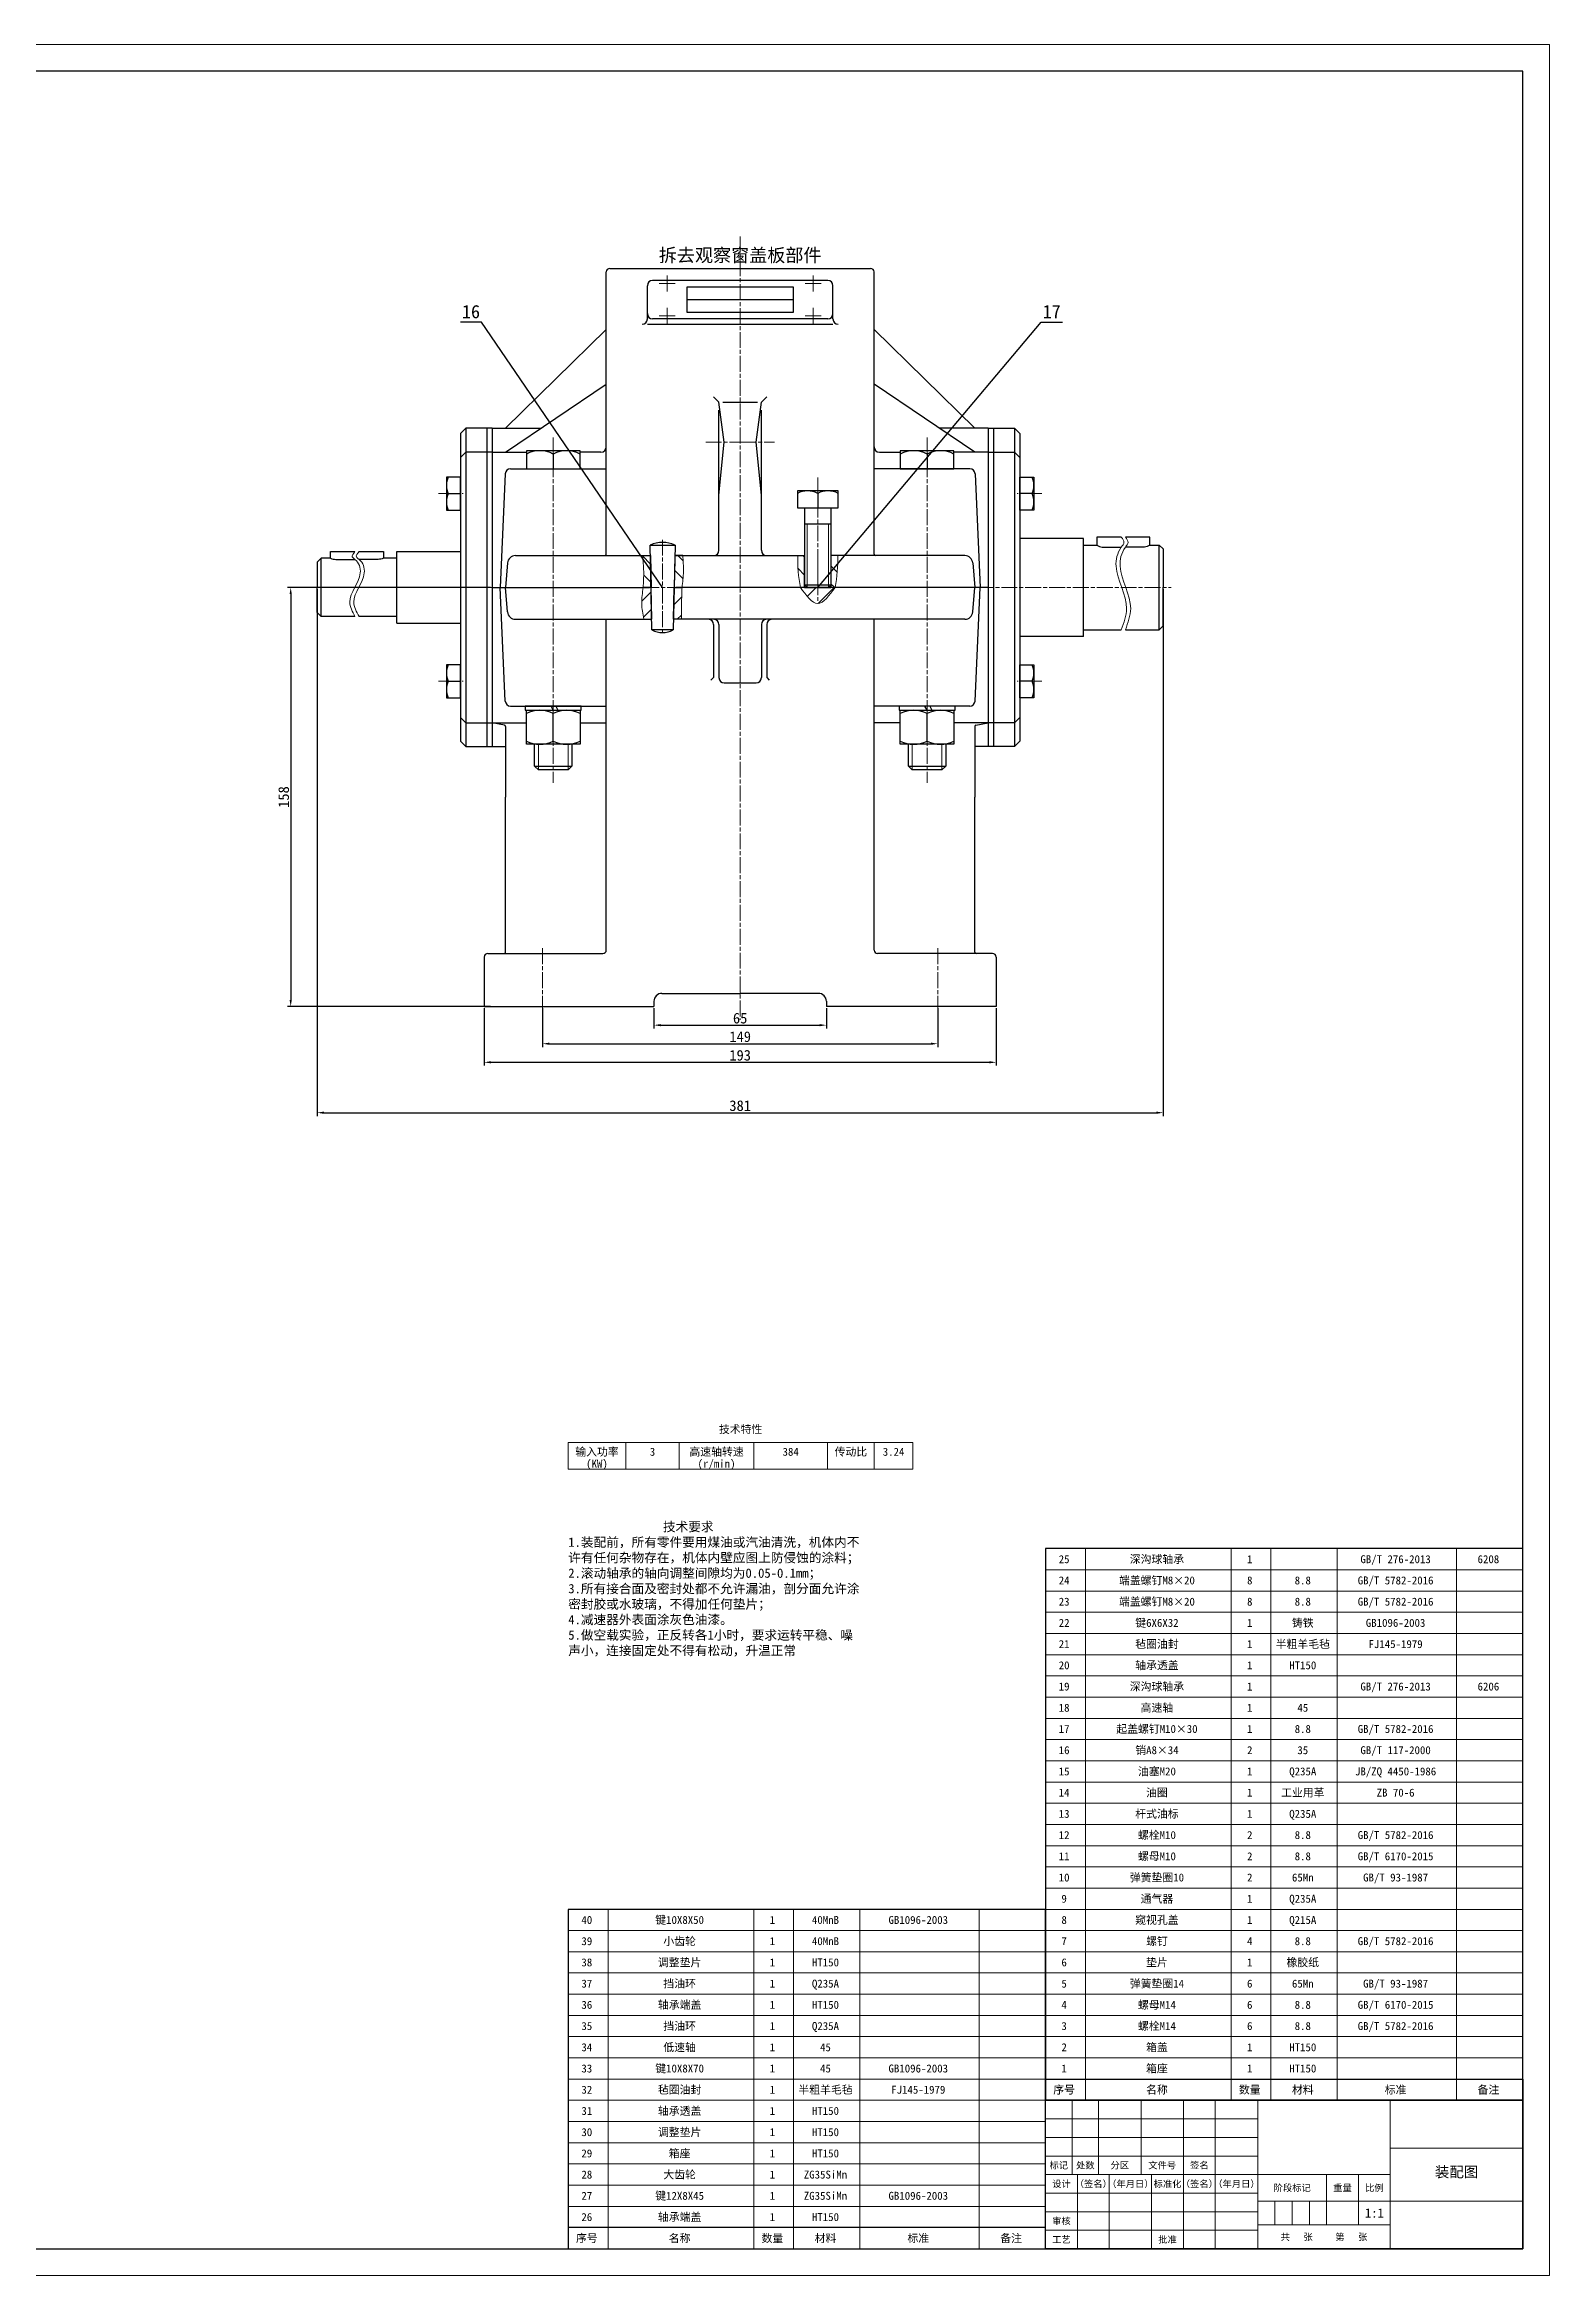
# Model space of a CAD drawing. Header units: millimetres. Extents: x 0 to 1189, y 0 to 841.
# Drawn here: x 622 to 1189, y 0 to 841 of the extents above; entities that cross this region are included whole.
import ezdxf
from ezdxf import colors
from ezdxf.entities.mleader import LeaderData, LeaderLine
from ezdxf.enums import TextEntityAlignment as Align
from ezdxf.math import Vec2, Vec3

# ---------------------------------------------------------------- set-up
doc = ezdxf.new("R2010")
doc.units = ezdxf.units.MM
doc.header["$LTSCALE"] = 0.25
doc.linetypes.add('ACAD_ISO08W100', pattern=[36, 24, -3, 6, -3])
for name, color, linetype, lineweight in [('中心线', 7, 'ACAD_ISO08W100', 15), ('剖面线', 5, 'Continuous', 15), ('尺寸', 3, 'Continuous', 15), ('文字', 7, 'Continuous', 15), ('标注', 7, 'Continuous', 15), ('粗实线', 7, 'Continuous', 30), ('细实线', 7, 'Continuous', 15)]:
    doc.layers.add(name, color=color, linetype=linetype, lineweight=lineweight)
doc.styles.add('Songti', font='')
doc.styles.get("Standard").update_dxf_attribs({"font": ''})
doc.styles.get('Songti').set_extended_font_data('SimSun')
doc.styles.get('Standard').set_extended_font_data('SimSun')
doc.dimstyles.new('Songti', dxfattribs={"dimtxt": 2.5, "dimasz": 2.5, "dimexe": 1.25, "dimexo": 0.625, "dimtad": 1, "dimdec": 3, "dimdsep": 46, "dimtxsty": 'Songti', "dimcen": 2.5, "dimadec": 0, "dimazin": 0, "dimtfac": 1, "dimtdec": 3, "dimtmove": 0, "dimatfit": 3, "dimfxl": 1, "dimarcsym": 0})

# ---------------------------------------------------------------- blocks, each defined once
blk = doc.blocks.new('*D1180')
at = {"layer": 'Defpoints', "color": 0, "transparency": 16777216}
for p in [(851.33, 478.33), (916.33, 478.33), (916.33, 471.33)]:
    blk.add_point(p, dxfattribs=at)
at = {"layer": '尺寸', "color": 0, "lineweight": -2, "transparency": 16777216}
for p, q in [((851.33, 477.71), (851.33, 470.08)), ((853.83, 471.33), (913.83, 471.33)), ((916.33, 477.71), (916.33, 470.08))]:
    blk.add_line(p, q, dxfattribs=at)
at = {"layer": '尺寸', "color": 0, "transparency": 16777216}
for points in [[(853.83, 471.75), (853.83, 470.92), (851.33, 471.33)], [(913.83, 471.75), (913.83, 470.92), (916.33, 471.33)]]:
    blk.add_solid(points, dxfattribs=at)
at = {"layer": '尺寸', "color": 0, "transparency": 16777216, "insert": (883.83, 473.96), "char_height": 4, "attachment_point": 5, "style": 'Songti'}
blk.add_mtext('65', dxfattribs=at)
blk = doc.blocks.new('*D1181')
at = {"layer": 'Defpoints', "color": 0, "transparency": 16777216}
for p in [(809.33, 478.33), (958.33, 478.33), (958.33, 464.33)]:
    blk.add_point(p, dxfattribs=at)
at = {"layer": '尺寸', "color": 0, "lineweight": -2, "transparency": 16777216}
for p, q in [((809.33, 477.71), (809.33, 463.08)), ((958.33, 477.71), (958.33, 463.08)), ((811.83, 464.33), (955.83, 464.33))]:
    blk.add_line(p, q, dxfattribs=at)
at = {"layer": '尺寸', "color": 0, "transparency": 16777216}
for points in [[(811.83, 464.75), (811.83, 463.92), (809.33, 464.33)], [(955.83, 464.75), (955.83, 463.92), (958.33, 464.33)]]:
    blk.add_solid(points, dxfattribs=at)
at = {"layer": '尺寸', "color": 0, "transparency": 16777216, "insert": (883.83, 466.96), "char_height": 4, "attachment_point": 5, "style": 'Songti'}
blk.add_mtext('149', dxfattribs=at)
blk = doc.blocks.new('*D1182')
at = {"layer": 'Defpoints', "color": 0, "transparency": 16777216}
for p in [(787.33, 478.33), (980.33, 478.33), (980.33, 457.33)]:
    blk.add_point(p, dxfattribs=at)
at = {"layer": '尺寸', "color": 0, "lineweight": -2, "transparency": 16777216}
for p, q in [((787.33, 477.71), (787.33, 456.08)), ((980.33, 477.71), (980.33, 456.08)), ((789.83, 457.33), (977.83, 457.33))]:
    blk.add_line(p, q, dxfattribs=at)
at = {"layer": '尺寸', "color": 0, "transparency": 16777216}
for points in [[(789.83, 457.75), (789.83, 456.92), (787.33, 457.33)], [(977.83, 457.75), (977.83, 456.92), (980.33, 457.33)]]:
    blk.add_solid(points, dxfattribs=at)
at = {"layer": '尺寸', "color": 0, "transparency": 16777216, "insert": (883.83, 459.96), "char_height": 4, "attachment_point": 5, "style": 'Songti'}
blk.add_mtext('193', dxfattribs=at)
blk = doc.blocks.new('*D1183')
at = {"layer": 'Defpoints', "color": 0, "transparency": 16777216}
for p in [(790.33, 636.35), (714.33, 478.33), (790.33, 478.33)]:
    blk.add_point(p, dxfattribs=at)
at = {"layer": '尺寸', "color": 0, "lineweight": -2, "transparency": 16777216}
for p, q in [((789.71, 636.35), (713.08, 636.35)), ((714.33, 633.85), (714.33, 480.83)), ((789.71, 478.33), (713.08, 478.33))]:
    blk.add_line(p, q, dxfattribs=at)
at = {"layer": '尺寸', "color": 0, "transparency": 16777216}
for points in [[(713.92, 633.85), (714.75, 633.85), (714.33, 636.35)], [(713.92, 480.83), (714.75, 480.83), (714.33, 478.33)]]:
    blk.add_solid(points, dxfattribs=at)
at = {"layer": '尺寸', "color": 0, "transparency": 16777216, "insert": (711.71, 557.34), "char_height": 4, "attachment_point": 5, "rotation": 90, "style": 'Songti'}
blk.add_mtext('158', dxfattribs=at)
blk = doc.blocks.new('*D1184')
at = {"layer": 'Defpoints', "color": 0, "transparency": 16777216}
for p in [(724.33, 636.35), (1043.33, 636.35), (1043.33, 438.33)]:
    blk.add_point(p, dxfattribs=at)
at = {"layer": '尺寸', "color": 0, "lineweight": -2, "transparency": 16777216}
for p, q in [((724.33, 635.73), (724.33, 437.08)), ((1043.33, 635.73), (1043.33, 437.08)), ((726.83, 438.33), (1040.83, 438.33))]:
    blk.add_line(p, q, dxfattribs=at)
at = {"layer": '尺寸', "color": 0, "transparency": 16777216}
for points in [[(726.83, 438.75), (726.83, 437.92), (724.33, 438.33)], [(1040.83, 438.75), (1040.83, 437.92), (1043.33, 438.33)]]:
    blk.add_solid(points, dxfattribs=at)
at = {"layer": '尺寸', "color": 0, "transparency": 16777216, "insert": (883.83, 440.96), "char_height": 4, "attachment_point": 5, "style": 'Songti'}
blk.add_mtext('381', dxfattribs=at)
blk = doc.blocks.new('_None')

msp = doc.modelspace()

# ---------------------------------------------------------------- hatches: boundary and pattern name
at = {"layer": '剖面线'}
h = msp.add_hatch(dxfattribs=at)
h.set_pattern_fill('ANSI31', color=256, scale=1.5, angle=90, style=0)
edge = h.paths.add_edge_path(flags=16)
edge.add_line((846.99, 648.35), (849.99, 648.35))
edge.add_line((849.99, 648.35), (850.24, 636.35))
edge.add_line((850.24, 636.35), (847.24, 636.35))
edge.add_spline(control_points=[(847.24, 636.35), (847.37, 638.35), (847.62, 642.36), (847.2, 646.35), (846.99, 648.35)], knot_values=[0, 0, 0, 0, 6.003641, 12.021561, 12.021561, 12.021561, 12.021561], degree=3, periodic=0)
h = msp.add_hatch(dxfattribs=at)
h.set_pattern_fill('ANSI31', color=256, scale=1.5, angle=90, style=0)
edge = h.paths.add_edge_path(flags=16)
edge.add_line((862.18, 648.35), (859.18, 648.35))
edge.add_line((859.18, 648.35), (858.92, 636.35))
edge.add_line((858.92, 636.35), (861.92, 636.35))
edge.add_spline(control_points=[(861.92, 636.35), (862.17, 638.35), (862.65, 642.34), (862.34, 646.35), (862.18, 648.35)], knot_values=[0, 0, 0, 0, 6.023125, 12.0293, 12.0293, 12.0293, 12.0293], degree=3, periodic=0)
h = msp.add_hatch(dxfattribs=at)
h.set_pattern_fill('ANSI31', color=256, scale=1.5, angle=90, style=0)
edge = h.paths.add_edge_path(flags=16)
edge.add_line((908.08, 636.35), (908.08, 648.35))
edge.add_line((908.08, 648.35), (905.56, 648.35))
edge.add_arc((960.56, 646.89), 55.02, 178.48115, 191.04613)
edge.add_line((906.56, 636.35), (908.08, 636.35))
h = msp.add_hatch(dxfattribs=at)
h.set_pattern_fill('ANSI31', color=256, scale=1.5, angle=90, style=0)
edge = h.paths.add_edge_path(flags=16)
edge.add_line((918.08, 636.35), (919.61, 636.35))
edge.add_arc((865.61, 646.89), 55.02, 348.95387, 361.51885)
edge.add_line((920.61, 648.35), (918.08, 648.35))
edge.add_line((918.08, 648.35), (918.08, 636.35))
h = msp.add_hatch(dxfattribs=at)
h.set_pattern_fill('ANSI31', color=256, scale=1.5, style=0)
edge = h.paths.add_edge_path(flags=16)
edge.add_line((847.5, 624.35), (850.5, 624.35))
edge.add_line((850.5, 624.35), (850.24, 636.35))
edge.add_line((850.24, 636.35), (847.24, 636.35))
edge.add_spline(control_points=[(847.24, 636.35), (846.96, 634.35), (846.39, 630.34), (847.13, 626.35), (847.5, 624.35)], knot_values=[0, 0, 0, 0, 6.023125, 12.073908, 12.073908, 12.073908, 12.073908], degree=3, periodic=0)
h = msp.add_hatch(dxfattribs=at)
h.set_pattern_fill('ANSI31', color=256, scale=1.5, style=0)
edge = h.paths.add_edge_path(flags=16)
edge.add_line((861.67, 624.35), (858.67, 624.35))
edge.add_line((858.67, 624.35), (858.92, 636.35))
edge.add_line((858.92, 636.35), (861.92, 636.35))
edge.add_spline(control_points=[(861.92, 636.35), (861.84, 634.35), (861.67, 630.36), (861.67, 626.35), (861.67, 624.35)], knot_values=[0, 0, 0, 0, 6.003641, 12.003817, 12.003817, 12.003817, 12.003817], degree=3, periodic=0)
h = msp.add_hatch(dxfattribs=at)
h.set_pattern_fill('ANSI31', color=256, scale=1.5, style=0)
edge = h.paths.add_edge_path(flags=16)
edge.add_spline(control_points=[(906.56, 636.35), (908.73, 633.35), (913.08, 627.35), (917.43, 633.35), (919.61, 636.35)], knot_values=[0, 0, 0, 0, 8.865975, 17.73195, 17.73195, 17.73195, 17.73195], degree=3, periodic=0)
edge.add_line((919.61, 636.35), (906.56, 636.35))

# ---------------------------------------------------------------- linework, layer by layer
at = {"layer": '中心线'}
for p, q in [((883.83, 768.65), (883.83, 473.33)), ((853.33, 750.9), (859.33, 750.9)), ((856.33, 753.9), (856.33, 747.9)), ((908.33, 750.9), (914.33, 750.9)), ((911.33, 753.9), (911.33, 747.9)), ((856.33, 741.79), (856.33, 735.79)), ((911.33, 741.79), (911.33, 735.79)), ((853.33, 738.79), (859.33, 738.79)), ((908.33, 738.79), (914.33, 738.79)), ((813.33, 692.87), (813.33, 562.63)), ((870.83, 691.16), (883.83, 691.16)), ((883.83, 691.16), (896.83, 691.16)), ((954.33, 692.87), (954.33, 562.63)), ((913.08, 677.75), (913.08, 631.35)), ((770.03, 671.71), (779.33, 671.71)), ((997.63, 671.71), (988.33, 671.71)), ((854.58, 654.35), (854.58, 618.35)), ((913.08, 634.35), (913.08, 650.35)), ((721.33, 636.35), (1046.33, 636.35)), ((770.03, 601), (779.33, 601)), ((997.63, 601), (988.33, 601)), ((809.33, 500.33), (809.33, 476.33)), ((958.33, 500.33), (958.33, 476.33))]:
    msp.add_line(p, q, dxfattribs=at)
at = {"layer": '文字'}
for p, q in [((1189, 841), (0, 841)), ((1189, 0), (1189, 841)), ((0, 0), (1189, 0))]:
    msp.add_line(p, q, dxfattribs=at)
at = {"layer": '粗实线'}
for p, q in [((1179, 831), (25, 831)), ((1179, 10), (1179, 831)), ((833.33, 648.88), (833.33, 755.31)), ((833.33, 755.31), (833.33, 755.31)), ((834.65, 756.62), (834.65, 756.62)), ((834.65, 756.62), (933.02, 756.62)), ((848.83, 737.58), (848.83, 750.11)), ((916.83, 752.11), (850.83, 752.11)), ((863.83, 749.69), (903.83, 749.69)), ((863.83, 740), (863.83, 749.69)), ((903.83, 749.69), (903.83, 740)), ((918.83, 737.58), (918.83, 750.11)), ((933.02, 756.62), (933.02, 756.62)), ((934.33, 648.88), (934.33, 755.31)), ((934.33, 755.31), (934.33, 755.31)), ((863.83, 744.85), (903.83, 744.85)), ((795.33, 696.35), (833.33, 733.62)), ((848.83, 735.58), (918.83, 735.58)), ((916.83, 737.58), (850.83, 737.58)), ((903.83, 740), (863.83, 740)), ((972.33, 696.35), (934.33, 733.62)), ((795.33, 687.35), (833.33, 712.96)), ((875.83, 706.16), (873.83, 708.16)), ((891.83, 706.16), (893.83, 708.16)), ((972.33, 687.35), (934.33, 712.96)), ((877.83, 691.16), (875.83, 706.16)), ((875.83, 650.35), (875.83, 703.16)), ((877.33, 706.16), (883.83, 706.16)), ((883.83, 706.16), (890.33, 706.16)), ((889.83, 691.16), (891.83, 706.16)), ((891.83, 650.35), (891.83, 703.16)), ((780.33, 696.35), (778.33, 694.35)), ((778.33, 694.35), (778.33, 578.35)), ((788.33, 696.35), (780.33, 696.35)), ((780.33, 696.35), (780.33, 576.35)), ((790.33, 696.35), (788.33, 696.35)), ((788.33, 696.35), (788.33, 576.35)), ((790.33, 696.35), (808.69, 696.35)), ((790.33, 696.35), (790.33, 636.35)), ((875.83, 671.16), (877.83, 691.16)), ((891.83, 671.16), (889.83, 691.16)), ((977.33, 696.35), (958.98, 696.35)), ((977.33, 696.35), (977.33, 636.35)), ((977.33, 696.35), (979.33, 696.35)), ((979.33, 696.35), (987.33, 696.35)), ((979.33, 696.35), (979.33, 576.35)), ((987.33, 696.35), (989.33, 694.35)), ((987.33, 696.35), (987.33, 576.35)), ((989.33, 694.35), (989.33, 578.35)), ((780.33, 687.35), (778.33, 685.35)), ((788.33, 687.35), (780.33, 687.35)), ((790.33, 687.35), (788.33, 687.35)), ((790.33, 687.35), (803.22, 687.35)), ((823.44, 687.87), (803.22, 687.87)), ((803.22, 687.87), (803.22, 681.07)), ((813.33, 686.67), (813.33, 681.07)), ((823.44, 681.07), (823.44, 687.87)), ((831.33, 687.35), (823.44, 687.35)), ((833.33, 689.35), (833.33, 689.35)), ((934.33, 689.35), (934.33, 689.35)), ((936.33, 687.35), (944.22, 687.35)), ((964.44, 687.87), (944.22, 687.87)), ((944.22, 687.87), (944.22, 681.07)), ((954.33, 686.67), (954.33, 681.07)), ((964.44, 681.07), (964.44, 687.87)), ((977.33, 687.35), (964.44, 687.35)), ((977.33, 687.35), (979.33, 687.35)), ((979.33, 687.35), (987.33, 687.35)), ((987.33, 687.35), (989.33, 685.35)), ((778.33, 677.94), (773.03, 677.94)), ((773.03, 677.94), (773.03, 665.48)), ((778.33, 671.71), (778.33, 677.94)), ((795.25, 679.16), (793.33, 636.35)), ((797.25, 681.07), (813.33, 681.07)), ((803.22, 681.07), (813.33, 681.07)), ((813.33, 681.07), (833.33, 681.07)), ((813.33, 681.07), (823.44, 681.07)), ((954.33, 681.07), (934.33, 681.07)), ((944.22, 681.07), (954.33, 681.07)), ((970.42, 681.07), (954.33, 681.07)), ((954.33, 681.07), (964.44, 681.07)), ((972.42, 679.16), (974.33, 636.35)), ((989.33, 671.71), (989.33, 677.94)), ((989.33, 677.94), (994.63, 677.94)), ((994.63, 677.94), (994.63, 665.48)), ((773.03, 665.48), (778.33, 665.48)), ((773.78, 671.71), (778.33, 671.71)), ((778.33, 665.48), (778.33, 671.71)), ((920.78, 672.75), (905.39, 672.75)), ((905.39, 672.75), (905.39, 666.35)), ((905.39, 666.35), (913.08, 666.35)), ((908.08, 666.35), (908.08, 637.35)), ((913.08, 671.83), (913.08, 666.35)), ((913.08, 666.35), (920.78, 666.35)), ((918.08, 666.35), (918.08, 637.35)), ((920.78, 666.35), (920.78, 672.75)), ((989.33, 665.48), (989.33, 671.71)), ((993.89, 671.71), (989.33, 671.71)), ((994.63, 665.48), (989.33, 665.48)), ((908.08, 660.35), (918.08, 660.35)), ((729.33, 647.35), (729.33, 649.85)), ((729.33, 649.85), (738.57, 649.85)), ((740.1, 649.85), (749.33, 649.85)), ((749.33, 649.85), (749.33, 647.35)), ((754.33, 649.85), (778.33, 649.85)), ((754.33, 622.85), (754.33, 649.85)), ((799.09, 648.35), (849.58, 648.35)), ((832.81, 648.35), (832.81, 648.35)), ((846.99, 648.35), (849.99, 648.35)), ((849.9, 652.35), (859.26, 652.35)), ((850.58, 620.35), (849.9, 652.35)), ((849.99, 648.35), (850.24, 636.35)), ((859.26, 652.35), (858.58, 620.35)), ((859.18, 648.35), (858.92, 636.35)), ((862.18, 648.35), (859.18, 648.35)), ((859.58, 648.35), (908.08, 648.35)), ((908.08, 636.35), (908.08, 648.35)), ((968.57, 648.35), (918.08, 648.35)), ((918.08, 648.35), (918.08, 636.35)), ((934.86, 648.35), (934.86, 648.35)), ((1013.33, 654.85), (989.33, 654.85)), ((1013.33, 617.85), (1013.33, 654.85)), ((1013.33, 652.35), (1018.33, 652.35)), ((1027.57, 655.35), (1018.33, 655.35)), ((1018.33, 655.35), (1018.33, 652.35)), ((1020.33, 651.55), (1027.57, 651.55)), ((1038.33, 655.35), (1029.1, 655.35)), ((1036.33, 651.55), (1029.1, 651.55)), ((1038.33, 652.35), (1038.33, 655.35)), ((1038.33, 652.35), (1041.83, 652.35)), ((1041.83, 652.35), (1043.33, 650.85)), ((1041.83, 620.35), (1041.83, 652.35)), ((1043.33, 650.85), (1043.33, 636.35)), ((725.83, 647.35), (724.33, 645.85)), ((724.33, 645.85), (724.33, 636.35)), ((729.33, 647.35), (725.83, 647.35)), ((725.83, 625.35), (725.83, 647.35)), ((731.33, 646.94), (738.57, 646.94)), ((747.33, 646.94), (740.1, 646.94)), ((754.33, 647.35), (749.33, 647.35)), ((796.1, 645.6), (795.33, 636.35)), ((971.56, 645.6), (972.33, 636.35)), ((724.33, 626.85), (724.33, 636.35)), ((790.33, 636.35), (790.33, 585.35)), ((790.33, 636.35), (849.58, 636.35)), ((795.25, 593.54), (793.33, 636.35)), ((796.1, 627.1), (795.33, 636.35)), ((850.24, 636.35), (847.24, 636.35)), ((850.24, 636.35), (847.24, 636.35)), ((850.5, 624.35), (850.24, 636.35)), ((858.67, 624.35), (858.92, 636.35)), ((858.92, 636.35), (861.92, 636.35)), ((858.92, 636.35), (861.92, 636.35)), ((977.33, 636.35), (859.58, 636.35)), ((908.08, 637.35), (909.08, 636.35)), ((908.08, 637.35), (918.08, 637.35)), ((908.08, 636.35), (918.08, 636.35)), ((909.08, 636.35), (917.08, 636.35)), ((918.08, 637.35), (917.08, 636.35)), ((971.56, 627.1), (972.33, 636.35)), ((972.42, 593.54), (974.33, 636.35)), ((977.33, 636.35), (977.33, 585.35)), ((1043.33, 621.85), (1043.33, 636.35)), ((725.83, 625.35), (724.33, 626.85)), ((738.57, 625.35), (725.83, 625.35)), ((754.33, 625.35), (740.1, 625.35)), ((754.33, 622.85), (778.33, 622.85)), ((799.09, 624.35), (849.58, 624.35)), ((833.33, 499.65), (833.33, 624.35)), ((847.5, 624.35), (850.5, 624.35)), ((861.67, 624.35), (858.67, 624.35)), ((968.57, 624.35), (859.58, 624.35)), ((873.83, 622.35), (873.83, 602.35)), ((875.83, 622.35), (875.83, 602.35)), ((891.83, 622.35), (891.83, 602.35)), ((893.83, 622.35), (893.83, 602.35)), ((934.33, 499.65), (934.33, 624.35)), ((858.58, 620.35), (850.58, 620.35)), ((1013.33, 617.85), (989.33, 617.85)), ((1013.33, 620.35), (1027.57, 620.35)), ((1029.1, 620.35), (1041.83, 620.35)), ((1041.83, 620.35), (1043.33, 621.85)), ((778.33, 607.22), (773.03, 607.22)), ((773.03, 607.22), (773.03, 594.77)), ((778.33, 601), (778.33, 607.22)), ((989.33, 601), (989.33, 607.22)), ((989.33, 607.22), (994.63, 607.22)), ((994.63, 607.22), (994.63, 594.77)), ((773.78, 601), (778.33, 601)), ((778.33, 594.77), (778.33, 601)), ((873.83, 602.35), (872.83, 601.35)), ((877.83, 600.35), (883.83, 600.35)), ((883.83, 600.35), (889.83, 600.35)), ((893.83, 602.35), (894.83, 601.35)), ((989.33, 594.77), (989.33, 601)), ((993.89, 601), (989.33, 601)), ((773.03, 594.77), (778.33, 594.77)), ((797.25, 591.63), (813.33, 591.63)), ((823.93, 591.63), (802.73, 591.63)), ((802.73, 591.63), (802.73, 590.03)), ((802.73, 590.03), (823.93, 590.03)), ((803.22, 577.23), (803.22, 590.03)), ((803.22, 590.03), (813.33, 590.03)), ((813.33, 590.03), (812.53, 591.63)), ((813.33, 591.63), (833.33, 591.63)), ((813.33, 590.03), (823.44, 590.03)), ((813.33, 578.44), (813.33, 588.82)), ((814.33, 591.63), (815.13, 590.03)), ((823.44, 590.03), (823.44, 577.23)), ((823.93, 590.03), (823.93, 591.63)), ((954.33, 591.63), (934.33, 591.63)), ((964.93, 591.63), (943.73, 591.63)), ((943.73, 591.63), (943.73, 590.03)), ((943.73, 590.03), (964.93, 590.03)), ((944.22, 577.23), (944.22, 590.03)), ((944.22, 590.03), (954.33, 590.03)), ((954.33, 590.03), (953.53, 591.63)), ((970.42, 591.63), (954.33, 591.63)), ((954.33, 590.03), (964.44, 590.03)), ((954.33, 578.44), (954.33, 588.82)), ((955.33, 591.63), (956.13, 590.03)), ((964.44, 590.03), (964.44, 577.23)), ((964.93, 590.03), (964.93, 591.63)), ((994.63, 594.77), (989.33, 594.77)), ((778.33, 587.35), (780.33, 585.35)), ((780.33, 585.35), (788.33, 585.35)), ((788.33, 585.35), (790.33, 585.35)), ((794.91, 584.44), (790.33, 585.35)), ((790.33, 585.35), (803.22, 585.35)), ((790.33, 585.35), (790.33, 576.35)), ((795.33, 583.92), (795.33, 557.34)), ((823.44, 585.35), (833.33, 585.35)), ((833.33, 585.35), (833.33, 585.35)), ((944.22, 585.35), (934.33, 585.35)), ((934.33, 585.35), (934.33, 585.35)), ((977.33, 585.35), (964.44, 585.35)), ((972.33, 583.92), (972.33, 557.34)), ((972.76, 584.44), (977.33, 585.35)), ((977.33, 585.35), (977.33, 576.35)), ((979.33, 585.35), (977.33, 585.35)), ((987.33, 585.35), (979.33, 585.35)), ((989.33, 587.35), (987.33, 585.35)), ((778.33, 578.35), (780.33, 576.35)), ((780.33, 576.35), (788.33, 576.35)), ((788.33, 576.35), (790.33, 576.35)), ((790.33, 576.35), (795.33, 576.35)), ((795.33, 576.35), (795.33, 576.35)), ((823.44, 577.23), (803.22, 577.23)), ((806.33, 569.03), (806.33, 577.23)), ((820.33, 577.23), (820.33, 569.03)), ((964.44, 577.23), (944.22, 577.23)), ((947.33, 569.03), (947.33, 577.23)), ((961.33, 577.23), (961.33, 569.03)), ((977.33, 576.35), (972.33, 576.35)), ((972.33, 576.35), (972.33, 576.35)), ((979.33, 576.35), (977.33, 576.35)), ((987.33, 576.35), (979.33, 576.35)), ((989.33, 578.35), (987.33, 576.35)), ((807.73, 567.63), (806.33, 569.03)), ((806.33, 569.03), (820.33, 569.03)), ((818.93, 567.63), (807.73, 567.63)), ((820.33, 569.03), (818.93, 567.63)), ((948.73, 567.63), (947.33, 569.03)), ((947.33, 569.03), (961.33, 569.03)), ((959.93, 567.63), (948.73, 567.63)), ((961.33, 569.03), (959.93, 567.63)), ((795.33, 498.86), (795.33, 557.34)), ((972.33, 498.86), (972.33, 557.34)), ((787.33, 497.02), (787.33, 478.33)), ((788.65, 498.33), (832.02, 498.33)), ((794.81, 498.33), (794.81, 498.33)), ((832.02, 498.33), (832.02, 498.33)), ((935.65, 498.33), (935.65, 498.33)), ((979.02, 498.33), (935.65, 498.33)), ((972.86, 498.33), (972.86, 498.33)), ((980.33, 497.02), (980.33, 478.33)), ((851.33, 480.33), (851.33, 478.33)), ((854.33, 483.33), (883.83, 483.33)), ((913.33, 483.33), (883.83, 483.33)), ((916.33, 480.33), (916.33, 478.33)), ((787.33, 478.33), (851.33, 478.33)), ((980.33, 478.33), (916.33, 478.33)), ((1179, 274), (999, 274)), ((999, 274), (999, 66)), ((1179, 66), (1179, 274)), ((999, 138), (819, 138)), ((819, 138), (819, 10)), ((999, 10), (999, 138)), ((999, 66), (999, 74)), ((999, 74), (1179, 74)), ((1179, 74), (1179, 66)), ((999, 66), (1179, 66)), ((999, 10), (999, 66)), ((1179, 66), (999, 66)), ((999, 66), (1179, 66)), ((1179, 66), (1179, 10)), ((999, 18), (819, 18)), ((819, 18), (819, 10)), ((999, 10), (999, 18)), ((25, 10), (1179, 10)), ((819, 10), (999, 10)), ((819, 10), (999, 10)), ((1179, 10), (999, 10))]:
    msp.add_line(p, q, dxfattribs=at)
for centre, radius, start, end in [((834.65, 755.31), 1.32, 90, 180), ((850.83, 750.11), 2, 90, 180), ((916.83, 750.11), 2, 0, 90), ((933.02, 755.31), 1.32, 0, 90), ((846.83, 737.58), 2, 270, 0), ((850.83, 739.58), 2, 180, 270), ((916.83, 739.58), 2, 270, 0), ((920.83, 737.58), 2, 180, 270), ((808.28, 676.7), 11.17, 63.10105, 116.89895), ((818.39, 676.7), 11.17, 63.10105, 116.89895), ((831.33, 689.35), 2, 270, 0), ((936.33, 689.35), 2, 180, 270), ((949.28, 676.7), 11.17, 63.10105, 116.89895), ((959.39, 676.7), 11.17, 63.10105, 116.89895), ((779.91, 674.82), 6.88, 153.10105, 206.89895), ((797.25, 679.07), 2, 90, 177.43936), ((970.42, 679.07), 2, 2.56064, 90), ((987.75, 674.82), 6.88, 333.10105, 26.89895), ((779.91, 668.6), 6.88, 153.10105, 206.89895), ((909.24, 664.25), 8.5, 63.10105, 116.89895), ((916.93, 664.25), 8.5, 63.10105, 116.89895), ((987.75, 668.6), 6.88, 333.10105, 26.89895), ((799.09, 645.35), 3, 90, 175.23636), ((832.81, 648.88), 0.527, 270, 0), ((854.58, 641.9), 11.45, 65.87738, 114.12262), ((873.83, 650.35), 2, 270, 0), ((893.83, 650.35), 2, 180, 270), ((934.86, 648.88), 0.527, 180, 270), ((968.57, 645.35), 3, 4.76364, 90), ((799.09, 627.35), 3, 184.76364, 270), ((871.83, 622.35), 2, 0, 90), ((873.83, 622.35), 2, 0, 90), ((893.83, 622.35), 2, 90, 180), ((895.83, 622.35), 2, 90, 180), ((968.57, 627.35), 3, 270, 355.23636), ((854.58, 627.85), 8.5, 241.92751, 298.07249), ((779.91, 604.11), 6.88, 153.10105, 206.89895), ((987.75, 604.11), 6.88, 333.10105, 26.89895), ((779.91, 597.88), 6.88, 153.10105, 206.89895), ((877.83, 602.35), 2, 180, 270), ((889.83, 602.35), 2, 270, 0), ((987.75, 597.88), 6.88, 333.10105, 26.89895), ((797.25, 593.63), 2, 182.56064, 270), ((808.28, 578.86), 11.17, 63.10105, 116.89895), ((818.39, 578.86), 11.17, 63.10105, 116.89895), ((949.28, 578.86), 11.17, 63.10105, 116.89895), ((959.39, 578.86), 11.17, 63.10105, 116.89895), ((970.42, 593.63), 2, 270, 357.43936), ((794.81, 583.92), 0.527, 0, 78.69007), ((972.86, 583.92), 0.527, 101.30993, 180), ((808.28, 588.41), 11.17, 243.10105, 296.89895), ((818.39, 588.41), 11.17, 243.10105, 296.89895), ((949.28, 588.41), 11.17, 243.10105, 296.89895), ((959.39, 588.41), 11.17, 243.10105, 296.89895), ((788.65, 497.02), 1.32, 90, 180), ((794.81, 498.86), 0.527, 270, 0), ((832.02, 499.65), 1.32, 270, 0), ((935.65, 499.65), 1.32, 180, 270), ((972.86, 498.86), 0.527, 180, 270), ((979.02, 497.02), 1.32, 0, 90), ((854.33, 480.33), 3, 90, 180), ((913.33, 480.33), 3, 0, 90)]:
    msp.add_arc(centre, radius, start, end, dxfattribs=at)
for points, knots in [([(1018.33, 652.35), (1018.66, 652.14), (1019.27, 651.74), (1019.99, 651.61), (1020.33, 651.55)], [0, 0, 0, 0, 1.146574, 2.175063, 2.175063, 2.175063, 2.175063]), ([(1038.33, 652.35), (1038.01, 652.14), (1037.4, 651.74), (1036.67, 651.61), (1036.33, 651.55)], [0, 0, 0, 0, 1.146574, 2.175063, 2.175063, 2.175063, 2.175063]), ([(729.33, 647.35), (729.66, 647.24), (730.31, 647.02), (731, 646.97), (731.33, 646.94)], [0, 0, 0, 0, 1.041731, 2.049525, 2.049525, 2.049525, 2.049525]), ([(749.33, 647.35), (749, 647.24), (748.35, 647.02), (747.67, 646.97), (747.33, 646.94)], [0, 0, 0, 0, 1.041731, 2.049525, 2.049525, 2.049525, 2.049525])]:
    msp.add_open_spline(points, degree=3, knots=knots, dxfattribs=at)
at = {"layer": '细实线'}
for p, q in [((909.08, 636.35), (909.08, 660.35)), ((917.08, 636.35), (917.08, 660.35)), ((908.08, 648.35), (905.56, 648.35)), ((920.61, 648.35), (918.08, 648.35)), ((906.56, 636.35), (908.08, 636.35)), ((906.56, 636.35), (919.61, 636.35)), ((918.08, 636.35), (919.61, 636.35)), ((807.73, 567.63), (807.73, 577.23)), ((818.93, 567.63), (818.93, 577.23)), ((948.73, 567.63), (948.73, 577.23)), ((959.93, 567.63), (959.93, 577.23)), ((819, 314), (949, 314)), ((819, 314), (819, 304)), ((840.67, 314), (840.67, 304)), ((860.88, 314), (860.88, 304)), ((888.95, 314), (888.95, 304)), ((916.81, 314), (916.81, 304)), ((934.38, 314), (934.38, 304)), ((949, 314), (949, 304)), ((819, 304), (949, 304)), ((999, 274), (1179, 274)), ((1014, 66), (1014, 274)), ((1069, 66), (1069, 274)), ((1084, 66), (1084, 274)), ((1109, 66), (1109, 274)), ((1154, 66), (1154, 274)), ((999, 266), (1179, 266)), ((999, 258), (1179, 258)), ((999, 250), (1179, 250)), ((999, 242), (1179, 242)), ((999, 234), (1179, 234)), ((999, 226), (1179, 226)), ((999, 218), (1179, 218)), ((999, 210), (1179, 210)), ((999, 202), (1179, 202)), ((999, 194), (1179, 194)), ((999, 186), (1179, 186)), ((999, 178), (1179, 178)), ((999, 170), (1179, 170)), ((999, 162), (1179, 162)), ((999, 154), (1179, 154)), ((999, 146), (1179, 146)), ((819, 138), (999, 138)), ((834, 10), (834, 138)), ((889, 10), (889, 138)), ((904, 10), (904, 138)), ((929, 10), (929, 138)), ((974, 10), (974, 138)), ((999, 138), (1179, 138)), ((819, 130), (999, 130)), ((999, 130), (1179, 130)), ((819, 122), (999, 122)), ((999, 122), (1179, 122)), ((819, 114), (999, 114)), ((999, 114), (1179, 114)), ((819, 106), (999, 106)), ((999, 106), (1179, 106)), ((819, 98), (999, 98)), ((999, 98), (1179, 98)), ((819, 90), (999, 90)), ((999, 90), (1179, 90)), ((819, 82), (999, 82)), ((999, 82), (1179, 82)), ((819, 74), (999, 74)), ((819, 66), (999, 66)), ((999, 59), (1079, 59)), ((1009, 66), (1009, 38)), ((1019, 66), (1019, 38)), ((1035, 66), (1035, 38)), ((1051, 10), (1051, 66)), ((1063, 10), (1063, 66)), ((1079, 10), (1079, 66)), ((1079, 10), (1079, 66)), ((1129, 10), (1129, 66)), ((819, 58), (999, 58)), ((999, 52), (1079, 52)), ((819, 50), (999, 50)), ((999, 45), (1079, 45)), ((1129, 48), (1179, 48)), ((819, 42), (999, 42)), ((819, 34), (999, 34)), ((999, 38), (1129, 38)), ((1011, 38), (1011, 10)), ((1023, 38), (1023, 10)), ((1039, 38), (1039, 10)), ((1105, 38), (1105, 19)), ((1117, 38), (1117, 19)), ((819, 26), (999, 26)), ((999, 31), (1079, 31)), ((1079, 28), (1179, 28)), ((1085.5, 28), (1085.5, 19)), ((1092, 28), (1092, 19)), ((1098.5, 28), (1098.5, 19)), ((999, 24), (1079, 24)), ((999, 17), (1079, 17)), ((1079, 19), (1129, 19))]:
    msp.add_line(p, q, dxfattribs=at)
for centre, start, end in [((960.56, 646.89), 178.48115, 191.04613), ((865.61, 646.89), 348.95387, 1.51885)]:
    msp.add_arc(centre, 55.02, start, end, dxfattribs=at)
for points, knots in [([(738.57, 649.85), (737.95, 649.13), (736.96, 647.96), (740.02, 646.16), (741.95, 639.48), (734.64, 632.75), (737.59, 627.2), (738.57, 625.35)], [0, 0, 0, 0, 2.236068, 3.592858, 9.055178, 20.759878, 26.612228, 26.612228, 26.612228, 26.612228]), ([(740.1, 649.85), (739.48, 649.13), (738.48, 647.96), (741.55, 646.16), (743.48, 639.48), (736.17, 632.75), (739.11, 627.2), (740.1, 625.35)], [0, 0, 0, 0, 2.236068, 3.592858, 9.055178, 20.759878, 26.612228, 26.612228, 26.612228, 26.612228]), ([(847.24, 636.35), (847.37, 638.35), (847.62, 642.36), (847.2, 646.35), (846.99, 648.35)], [0, 0, 0, 0, 6.003641, 12.021561, 12.021561, 12.021561, 12.021561]), ([(861.92, 636.35), (862.17, 638.35), (862.65, 642.34), (862.34, 646.35), (862.18, 648.35)], [0, 0, 0, 0, 6.023125, 12.0293, 12.0293, 12.0293, 12.0293]), ([(1027.57, 655.35), (1028.09, 654.68), (1029.09, 653.39), (1026.13, 650.03), (1024.2, 641.27), (1031.5, 631.04), (1028.55, 623.03), (1027.57, 620.35)], [0, 0, 0, 0, 2.236068, 4.296344, 11.767693, 28.260116, 36.506327, 36.506327, 36.506327, 36.506327]), ([(1029.1, 655.35), (1029.62, 654.68), (1030.62, 653.39), (1027.65, 650.03), (1025.73, 641.27), (1033.03, 631.04), (1030.08, 623.03), (1029.1, 620.35)], [0, 0, 0, 0, 2.236068, 4.296344, 11.767693, 28.260116, 36.506327, 36.506327, 36.506327, 36.506327]), ([(847.24, 636.35), (846.96, 634.35), (846.39, 630.34), (847.13, 626.35), (847.5, 624.35)], [0, 0, 0, 0, 6.023125, 12.073908, 12.073908, 12.073908, 12.073908]), ([(861.92, 636.35), (861.84, 634.35), (861.67, 630.36), (861.67, 626.35), (861.67, 624.35)], [0, 0, 0, 0, 6.003641, 12.003817, 12.003817, 12.003817, 12.003817])]:
    msp.add_open_spline(points, degree=3, knots=knots, dxfattribs=at)
msp.add_open_spline([(906.56, 636.35), (908.73, 633.35), (913.08, 627.35), (917.43, 633.35), (919.61, 636.35)], degree=3, dxfattribs=at)

# ---------------------------------------------------------------- texts
at = {"layer": '文字', "style": 'Songti'}
for s, height, p in [('拆去观察窗盖板部件', 5, (883.83, 761.62)), ('16', 5, (782.33, 740.35)), ('17', 5, (1001.33, 740.35)), ('技术特性', 3, (884, 319)), ('输入功率', 3, (829.83, 310.5)), ('3', 3, (850.77, 310.5)), ('高速轴转速', 3, (874.92, 310.5)), ('384', 3, (902.88, 310.5)), ('传动比', 3, (925.59, 310.5)), ('3.24', 3, (941.69, 310.5)), ('(KW)', 3, (829.83, 306)), ('(r/min)', 3, (874.92, 306)), ('25', 3, (1006, 270)), ('深沟球轴承', 3, (1041, 270)), ('1', 3, (1076, 270)), ('GB/T 276-2013', 3, (1131, 270)), ('6208', 3, (1166, 270)), ('24', 3, (1006, 262)), ('端盖螺钉M8×20', 3, (1041, 262)), ('8', 3, (1076, 262)), ('8.8', 3, (1096, 262)), ('GB/T 5782-2016', 3, (1131, 262)), ('23', 3, (1006, 254)), ('端盖螺钉M8×20', 3, (1041, 254)), ('8', 3, (1076, 254)), ('8.8', 3, (1096, 254)), ('GB/T 5782-2016', 3, (1131, 254)), ('22', 3, (1006, 246)), ('键6X6X32', 3, (1041, 246)), ('1', 3, (1076, 246)), ('铸铁', 3, (1096, 246)), ('GB1096-2003', 3, (1131, 246)), ('21', 3, (1006, 238)), ('毡圈油封', 3, (1041, 238)), ('1', 3, (1076, 238)), ('半粗羊毛毡', 3, (1096, 238)), ('FJ145-1979', 3, (1131, 238)), ('20', 3, (1006, 230)), ('轴承透盖', 3, (1041, 230)), ('1', 3, (1076, 230)), ('HT150', 3, (1096, 230)), ('19', 3, (1006, 222)), ('深沟球轴承', 3, (1041, 222)), ('1', 3, (1076, 222)), ('GB/T 276-2013', 3, (1131, 222)), ('6206', 3, (1166, 222)), ('18', 3, (1006, 214)), ('高速轴', 3, (1041, 214)), ('1', 3, (1076, 214)), ('45', 3, (1096, 214)), ('17', 3, (1006, 206)), ('起盖螺钉M10×30', 3, (1041, 206)), ('1', 3, (1076, 206)), ('8.8', 3, (1096, 206)), ('GB/T 5782-2016', 3, (1131, 206)), ('16', 3, (1006, 198)), ('销A8×34', 3, (1041, 198)), ('2', 3, (1076, 198)), ('35', 3, (1096, 198)), ('GB/T 117-2000', 3, (1131, 198)), ('15', 3, (1006, 190)), ('油塞M20', 3, (1041, 190)), ('1', 3, (1076, 190)), ('Q235A', 3, (1096, 190)), ('JB/ZQ 4450-1986', 3, (1131, 190)), ('14', 3, (1006, 182)), ('油圈', 3, (1041, 182)), ('1', 3, (1076, 182)), ('工业用革', 3, (1096, 182)), ('ZB 70-6', 3, (1131, 182)), ('13', 3, (1006, 174)), ('杆式油标', 3, (1041, 174)), ('1', 3, (1076, 174)), ('Q235A', 3, (1096, 174)), ('12', 3, (1006, 166)), ('螺栓M10', 3, (1041, 166)), ('螺母M10', 3, (1041, 158)), ('2', 3, (1076, 166)), ('8.8', 3, (1096, 166)), ('GB/T 5782-2016', 3, (1131, 166)), ('11', 3, (1006, 158)), ('10', 3, (1006, 150)), ('弹簧垫圈10', 3, (1041, 150)), ('2', 3, (1076, 158)), ('2', 3, (1076, 150)), ('65Mn', 3, (1096, 150)), ('8.8', 3, (1096, 158)), ('GB/T 6170-2015', 3, (1131, 158)), ('GB/T 93-1987', 3, (1131, 150)), ('9', 3, (1006, 142)), ('通气器', 3, (1041, 142)), ('1', 3, (1076, 142)), ('Q235A', 3, (1096, 142)), ('40', 3, (826, 134)), ('键10X8X50', 3, (861, 134)), ('1', 3, (896, 134)), ('40MnB', 3, (916, 134)), ('GB1096-2003', 3, (951, 134)), ('8', 3, (1006, 134)), ('窥视孔盖', 3, (1041, 134)), ('1', 3, (1076, 134)), ('Q215A', 3, (1096, 134)), ('39', 3, (826, 126)), ('小齿轮', 3, (861, 126)), ('1', 3, (896, 126)), ('40MnB', 3, (916, 126)), ('7', 3, (1006, 126)), ('螺钉', 3, (1041, 126)), ('4', 3, (1076, 126)), ('8.8', 3, (1096, 126)), ('GB/T 5782-2016', 3, (1131, 126)), ('38', 3, (826, 118)), ('调整垫片', 3, (861, 118)), ('1', 3, (896, 118)), ('HT150', 3, (916, 118)), ('6', 3, (1006, 118)), ('垫片', 3, (1041, 118)), ('1', 3, (1076, 118)), ('橡胶纸', 3, (1096, 118)), ('37', 3, (826, 110)), ('挡油环', 3, (861, 110)), ('1', 3, (896, 110)), ('Q235A', 3, (916, 110)), ('5', 3, (1006, 110)), ('弹簧垫圈14', 3, (1041, 110)), ('6', 3, (1076, 110)), ('65Mn', 3, (1096, 110)), ('GB/T 93-1987', 3, (1131, 110)), ('36', 3, (826, 102)), ('轴承端盖', 3, (861, 102)), ('1', 3, (896, 102)), ('HT150', 3, (916, 102)), ('4', 3, (1006, 102)), ('螺母M14', 3, (1041, 102)), ('6', 3, (1076, 102)), ('8.8', 3, (1096, 102)), ('GB/T 6170-2015', 3, (1131, 102)), ('35', 3, (826, 94)), ('挡油环', 3, (861, 94)), ('1', 3, (896, 94)), ('Q235A', 3, (916, 94)), ('3', 3, (1006, 94)), ('螺栓M14', 3, (1041, 94)), ('6', 3, (1076, 94)), ('8.8', 3, (1096, 94)), ('GB/T 5782-2016', 3, (1131, 94)), ('34', 3, (826, 86)), ('低速轴', 3, (861, 86)), ('1', 3, (896, 86)), ('45', 3, (916, 86)), ('2', 3, (1006, 86)), ('箱盖', 3, (1041, 86)), ('1', 3, (1076, 86)), ('HT150', 3, (1096, 86)), ('33', 3, (826, 78)), ('键10X8X70', 3, (861, 78)), ('1', 3, (896, 78)), ('45', 3, (916, 78)), ('GB1096-2003', 3, (951, 78)), ('1', 3, (1006, 78)), ('箱座', 3, (1041, 78)), ('1', 3, (1076, 78)), ('HT150', 3, (1096, 78)), ('32', 3, (826, 70)), ('毡圈油封', 3, (861, 70)), ('1', 3, (896, 70)), ('半粗羊毛毡', 3, (916, 70)), ('FJ145-1979', 3, (951, 70)), ('序号', 3, (1006, 70)), ('名称', 3, (1041, 70)), ('数量', 3, (1076, 70)), ('材料', 3, (1096, 70)), ('标准', 3, (1131, 70)), ('备注', 3, (1166, 70)), ('31', 3, (826, 62)), ('轴承透盖', 3, (861, 62)), ('1', 3, (896, 62)), ('HT150', 3, (916, 62)), ('30', 3, (826, 54)), ('调整垫片', 3, (861, 54)), ('1', 3, (896, 54)), ('HT150', 3, (916, 54)), ('29', 3, (826, 46)), ('箱座', 3, (861, 46)), ('1', 3, (896, 46)), ('HT150', 3, (916, 46)), ('标记', 2.5, (1004, 41.5)), ('处数', 2.5, (1014, 41.5)), ('分区', 2.5, (1027, 41.5)), ('文件号', 2.5, (1043, 41.5)), ('签名', 2.5, (1057, 41.5)), ('28', 3, (826, 38)), ('大齿轮', 3, (861, 38)), ('1', 3, (896, 38)), ('ZG35SiMn', 3, (916, 38)), ('设计', 2.5, (1005, 34.5)), ('（签名）', 2.5, (1017, 34.5)), ('（年月日）', 2.5, (1031, 34.5)), ('标准化', 2.5, (1045, 34.5)), ('（签名）', 2.5, (1057, 34.5)), ('（年月日）', 2.5, (1071, 34.5)), ('阶段标记', 2.5, (1092, 33)), ('重量', 2.5, (1111, 33)), ('比例', 2.5, (1123, 33)), ('装配图', 4, (1154, 39)), ('27', 3, (826, 30)), ('键12X8X45', 3, (861, 30)), ('1', 3, (896, 30)), ('ZG35SiMn', 3, (916, 30)), ('GB1096-2003', 3, (951, 30)), ('26', 3, (826, 22)), ('轴承端盖', 3, (861, 22)), ('1', 3, (896, 22)), ('HT150', 3, (916, 22)), ('审核', 2.5, (1005, 20.5)), ('1:1', 3.5, (1123, 23.5)), ('序号', 3, (826, 14)), ('名称', 3, (861, 14)), ('数量', 3, (896, 14)), ('材料', 3, (916, 14)), ('标准', 3, (951, 14)), ('备注', 3, (986, 14)), ('工艺', 2.5, (1005, 13.5)), ('批准', 2.5, (1045, 13.5)), ('共   张     第   张', 2.5, (1104, 14.5))]:
    msp.add_text(s, height=height, dxfattribs=at).set_placement(p, align=Align.MIDDLE_CENTER)
at = {"layer": '文字', "insert": (819, 284), "char_height": 3.5, "width": 110, "attachment_point": 1, "style": 'Songti'}
msp.add_mtext('               技术要求^J1.装配前，所有零件要用煤油或汽油清洗，机体内不许有任何杂物存在，机体内壁应图上防侵蚀的涂料；^J2.滚动轴承的轴向调整间隙均为0.05-0.1mm；^J3.所有接合面及密封处都不允许漏油，剖分面允许涂密封胶或水玻璃，不得加任何垫片；^J4.减速器外表面涂灰色油漆。^J5.做空载实验，正反转各1小时，要求运转平稳、噪声小，连接固定处不得有松动，升温正常', dxfattribs=at)

# ---------------------------------------------------------------- dimensions: what is measured, and where the dimension line sits
at = {"layer": '尺寸'}
dim = msp.add_linear_dim(base=(714.33, 478.33), p1=(790.33, 636.35), p2=(790.33, 478.33), angle=90, dimstyle='Songti', override={"dimtxt": 4, "dimasz": 2.5, "dimdec": 0, "dimdsep": 46, "dimpost": '<>'}, dxfattribs=at)
dim.commit()
dim.dimension.update_dxf_attribs({"geometry": '*D1183', "text_midpoint": (711.71, 557.34)})
dim = msp.add_linear_dim(base=(1043.33, 438.33), p1=(724.33, 636.35), p2=(1043.33, 636.35), text='381', dimstyle='Songti', override={"dimtxt": 4, "dimasz": 2.5, "dimdec": 0, "dimdsep": 46, "dimpost": '<>'}, dxfattribs=at)
dim.commit()
dim.dimension.update_dxf_attribs({"geometry": '*D1184', "text_midpoint": (883.83, 440.96)})
for base, p1, p2, picture, middle in [((980.33, 457.33), (787.33, 478.33), (980.33, 478.33), '*D1182', (883.83, 459.96)), ((958.33, 464.33), (809.33, 478.33), (958.33, 478.33), '*D1181', (883.83, 466.96)), ((916.33, 471.33), (851.33, 478.33), (916.33, 478.33), '*D1180', (883.83, 473.96))]:
    dim = msp.add_linear_dim(base=base, p1=p1, p2=p2, dimstyle='Songti', override={"dimtxt": 4, "dimasz": 2.5, "dimdec": 0, "dimdsep": 46, "dimpost": '<>'}, dxfattribs=at)
    dim.commit()
    dim.dimension.update_dxf_attribs({"geometry": picture, "text_midpoint": middle})

# ---------------------------------------------------------------- leaders
at = {"layer": '标注'}
ml = msp.add_multileader_mtext('Standard', dxfattribs=at)
ml.set_content('', color=256)
ml.set_leader_properties()
ml.set_arrow_properties(name='NONE')
ml.build(insert=Vec2(0, 0))
ml.multileader.update_dxf_attribs({"text_left_attachment_type": 5, "text_right_attachment_type": 5, "dogleg_length": 6})
ctx = ml.context
ctx.base_point = Vec3(776.33, 736.35)
ctx.left_attachment, ctx.right_attachment = 5, 5
notes = []
notes.append((ctx, [(1, (1, 1, 0), (786.33, 736.35), (-1, 0), 6, [(0, [(854.58, 636.35)], 0, [])])]))
ctx.mtext.insert, ctx.mtext.flow_direction = Vec3(778.33, 740.35), 5
ml = msp.add_multileader_mtext('Standard', dxfattribs=at)
ml.set_content('', color=256)
ml.set_leader_properties()
ml.set_arrow_properties(name='NONE')
ml.build(insert=Vec2(0, 0))
ml.multileader.update_dxf_attribs({"text_left_attachment_type": 5, "text_right_attachment_type": 5, "dogleg_length": 6})
ctx = ml.context
ctx.base_point = Vec3(1003.33, 736.35)
ctx.left_attachment, ctx.right_attachment = 5, 5
notes.append((ctx, [(0, (1, 1, 0), (997.33, 736.35), (1, 0), 6, [(0, [(913.08, 636.35)], 0, [])])]))
ctx.mtext.insert, ctx.mtext.flow_direction = Vec3(1005.33, 740.35), 5
for ctx, leaders in notes:
    for number, flags, end, landing, length, lines in leaders:
        leader = LeaderData()
        leader.index, (leader.has_last_leader_line, leader.has_dogleg_vector, leader.attachment_direction) = number, flags
        leader.last_leader_point, leader.dogleg_vector, leader.dogleg_length = Vec3(end), Vec3(landing), length
        for number, points, colour, breaks in lines:
            line = LeaderLine()
            line.index, line.vertices, line.color, line.breaks = number, Vec3.list(points), colors.encode_raw_color(colour), breaks
            leader.lines.append(line)
        ctx.leaders.append(leader)

doc.saveas('drawing.dxf')
